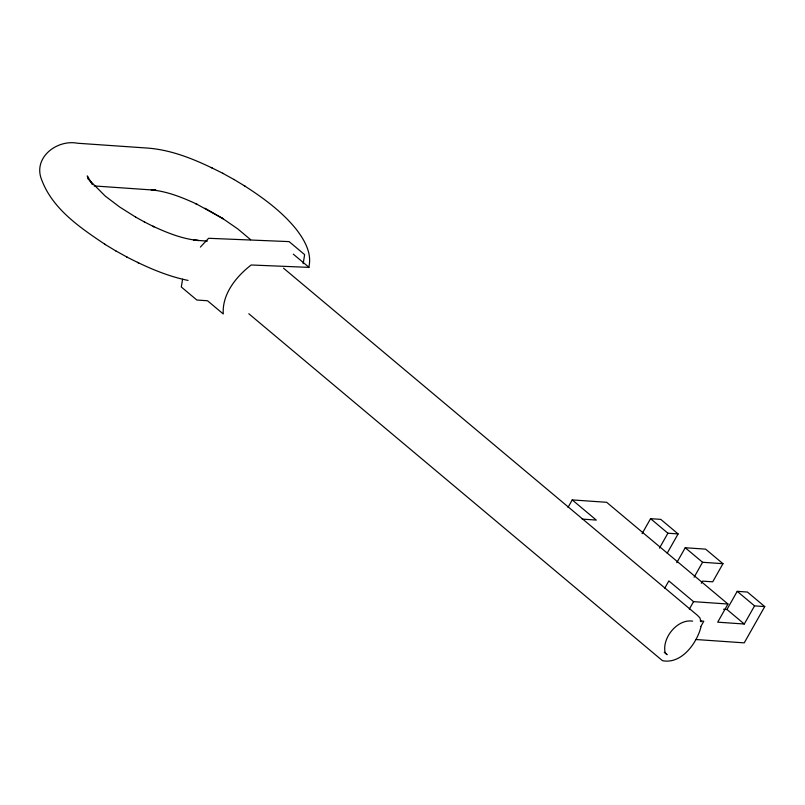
<?xml version="1.0" encoding="UTF-8"?>
<svg xmlns="http://www.w3.org/2000/svg" width="805" height="805" viewBox="0 0 805 805"><rect width="100%" height="100%" fill="white"/><g stroke="black" fill="none" stroke-linecap="round" stroke-linejoin="round"><path stroke-width="1.21" d="M182.594 279.154L181.316 287.003L196.843 300.024L207.519 300.758L223.267 313.97C221.979 294.117 236.217 276.477 251.21 264.986L309.05 267.371L293.312 254.169M303.163 263.708L304.642 254.642L289.116 241.611L208.606 238.29L200.375 247.085M700.974 626.964C696.758 643.426 681.433 664.377 662.505 660.704L248.815 313.749M308.687 267.612C312.491 253.464 304.25 239.528 295.797 228.721C281.569 211.282 263.165 197.839 244.348 185.764M568.018 507.381L572.244 499.915L606.658 502.3L727.962 604.032L717.698 622.174L744.283 624.016L754.547 605.873L764.75 606.588L744.223 642.863L696.003 639.522M642.118 533.614L650.571 518.672L660.774 519.376L678.102 533.916L667.234 553.126M659.446 548.145L667.898 533.212L678.102 533.916M676.774 562.675L685.226 547.742L705.633 549.151L722.971 563.691L712.707 581.834L702.503 581.119L701.296 583.253M664.618 588.395L668.844 580.928L693.548 601.647L727.962 604.032M694.111 577.215L702.564 562.272L722.971 563.691M689.322 609.123L693.548 601.647M700.783 626.552L703.801 621.208L700.179 620.957M723.554 609.244L726.955 609.486L737.219 591.343L747.422 592.047L764.75 606.588M94.135 185.945L156.009 190.232L151.209 189.859C167.249 191.359 182.403 197.477 196.893 204.168L195.655 203.544L223.206 218.779L204.983 208.223M207.378 241.087L193.764 240.152L198.553 240.514C182.524 239.015 167.37 232.907 152.88 226.205L154.107 226.839L144.266 221.878M582.146 519.094L596.284 520.08L572.244 499.915M188.088 280.422C166.474 276.035 146.118 266.948 126.606 256.886M692.592 621.148C677.317 618.713 661.72 638.134 665.182 652.754L667.114 654.696L664.246 652.292M223.156 173.498C198.956 161.181 173.266 149.599 145.775 147.959L77.592 143.24C56.531 139.185 32.25 158.132 41.91 180.401C52.979 209.461 80.601 227.966 105.425 244.619M211.091 167.42L212.329 168.044M137.444 262.329L138.671 262.963M222.633 173.216L234.064 179.545M135.552 217.038L144.789 222.15M115.699 250.838L127.14 257.157M233.893 179.435L245.203 186.277M135.723 217.149L119.462 206.865L105.203 196.048L89.637 180.431L92.364 184.275L87.272 175.933L88.57 179.756M104.57 244.096L115.87 250.949M222.361 218.256L237.747 228.902L250.637 239.709M650.571 518.672L667.898 533.212M685.226 547.742L702.564 562.272M737.219 591.343L754.547 605.873M726.955 609.486L744.283 624.016M283.521 268.176L697.211 615.131L699.857 617.797L701.135 621.832M87.936 177.382L88.58 179.606"/></g></svg>
